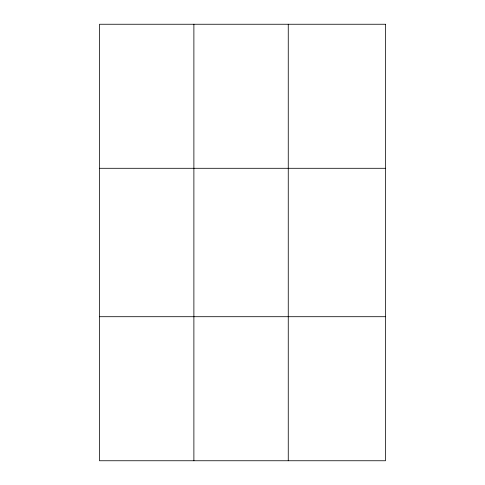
<?xml version="1.0" encoding="UTF-8"?>
<svg xmlns="http://www.w3.org/2000/svg" width="485" height="485" viewBox="0 0 485 485"><rect width="100%" height="100%" fill="white"/><g stroke="black" fill="none" stroke-linecap="round" stroke-linejoin="round"><path stroke-width="0.73" d="M193.885 460.75L193.885 24.25M288.26 460.75L288.26 24.25M99.504 168.295L385.496 168.295M99.504 316.705L385.496 316.705M385.496 24.25L385.496 460.75L99.504 460.75L99.504 24.25L385.496 24.25"/></g></svg>
